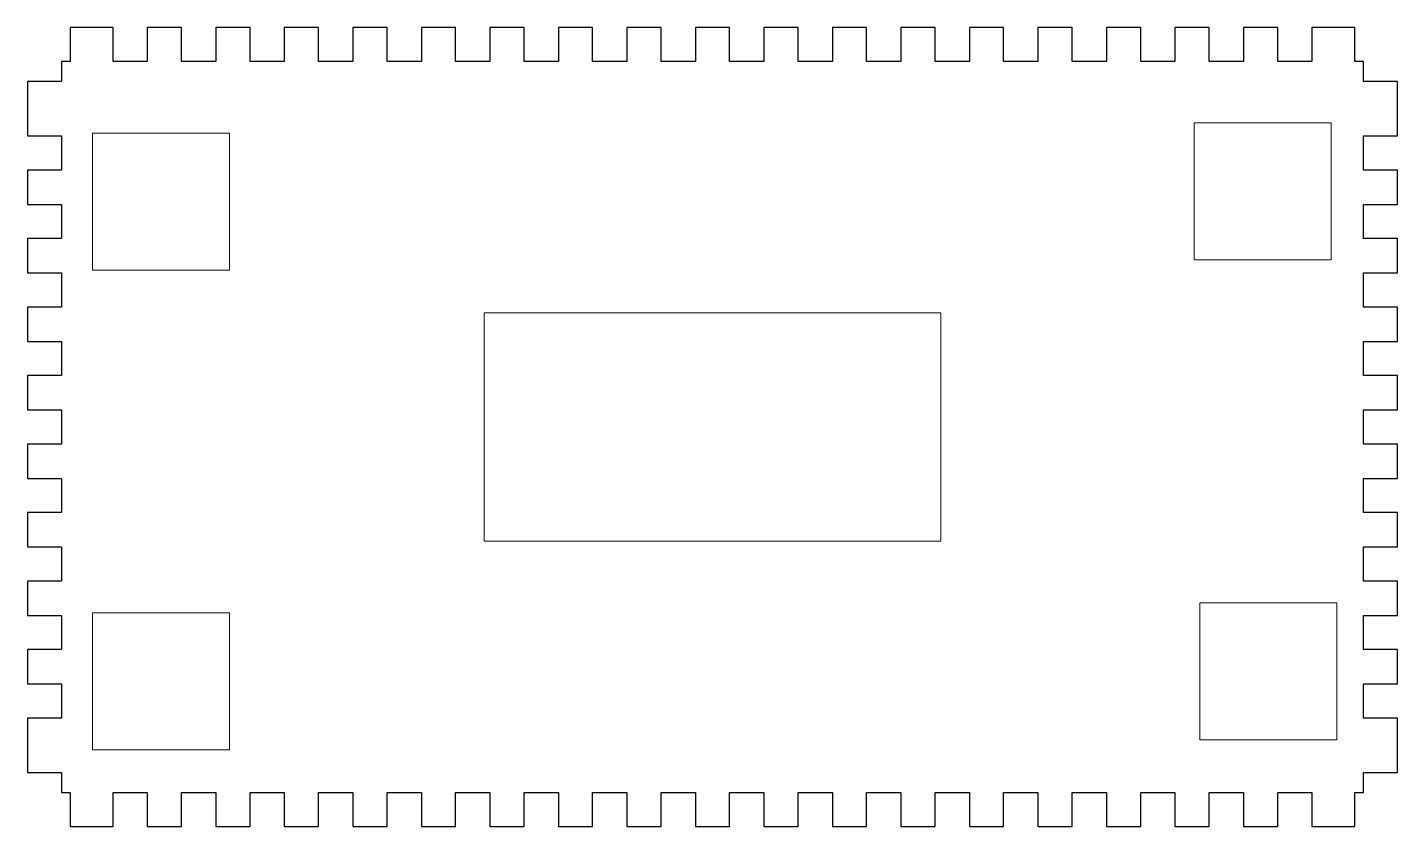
# Model space of a CAD drawing. Header units: millimetres. Extents: x -142 to 108, y -103 to 100.
# Drawn here: x -141.7 to -21.7, y -103 to -33 of the extents above; entities that cross this region are included whole.
import ezdxf

# ---------------------------------------------------------------- set-up
doc = ezdxf.new("R2010")
doc.units = ezdxf.units.MM
doc.header["$MEASUREMENT"] = 0
doc.layers.add('layer 1', color=7, linetype='Continuous')

msp = doc.modelspace()

# ---------------------------------------------------------------- linework, layer by layer
at = {"layer": 'layer 1', "color": 250, "lineweight": 20}
for points in [[(-39.4926, -53.3265), (-27.4926, -53.3265), (-27.4926, -41.3265), (-39.4926, -41.3265), (-39.4926, -53.3265)], [(-135.9667, -54.2486), (-123.9667, -54.2486), (-123.9667, -42.2486), (-135.9667, -42.2486), (-135.9667, -54.2486)], [(-101.6718, -77.9727), (-61.672, -77.9727), (-61.672, -57.9727), (-101.6718, -57.9727), (-101.6718, -77.9727)], [(-38.987, -95.381), (-26.987, -95.381), (-26.987, -83.381), (-38.987, -83.381), (-38.987, -95.381)], [(-135.9667, -96.2486), (-123.9667, -96.2486), (-123.9667, -84.2486), (-135.9667, -84.2486), (-135.9667, -96.2486)]]:
    msp.add_lwpolyline(points, close=True, dxfattribs=at)
at = {"layer": 'layer 1', "lineweight": 25}
msp.add_open_spline([(-138.6718, -35.9727), (-138.6718, -35.9727), (-137.9218, -35.9727), (-137.9218, -35.9727), (-137.9218, -35.9727), (-137.9218, -35.9727), (-137.9218, -32.9727), (-137.9218, -32.9727), (-137.9218, -32.9727), (-137.9218, -32.9727), (-134.1718, -32.9727), (-134.1718, -32.9727), (-134.1718, -32.9727), (-134.1718, -32.9727), (-134.1718, -35.9727), (-134.1718, -35.9727), (-134.1718, -35.9727), (-134.1718, -35.9727), (-131.1718, -35.9727), (-131.1718, -35.9727), (-131.1718, -35.9727), (-131.1718, -35.9727), (-131.1718, -32.9727), (-131.1718, -32.9727), (-131.1718, -32.9727), (-131.1718, -32.9727), (-128.1718, -32.9727), (-128.1718, -32.9727), (-128.1718, -32.9727), (-128.1718, -32.9727), (-128.1718, -35.9727), (-128.1718, -35.9727), (-128.1718, -35.9727), (-128.1718, -35.9727), (-125.1718, -35.9727), (-125.1718, -35.9727), (-125.1718, -35.9727), (-125.1718, -35.9727), (-125.1718, -32.9727), (-125.1718, -32.9727), (-125.1718, -32.9727), (-125.1718, -32.9727), (-122.1718, -32.9727), (-122.1718, -32.9727), (-122.1718, -32.9727), (-122.1718, -32.9727), (-122.1718, -35.9727), (-122.1718, -35.9727), (-122.1718, -35.9727), (-122.1718, -35.9727), (-119.1718, -35.9727), (-119.1718, -35.9727), (-119.1718, -35.9727), (-119.1718, -35.9727), (-119.1718, -32.9727), (-119.1718, -32.9727), (-119.1718, -32.9727), (-119.1718, -32.9727), (-116.1718, -32.9727), (-116.1718, -32.9727), (-116.1718, -32.9727), (-116.1718, -32.9727), (-116.1718, -35.9727), (-116.1718, -35.9727), (-116.1718, -35.9727), (-116.1718, -35.9727), (-113.1718, -35.9727), (-113.1718, -35.9727), (-113.1718, -35.9727), (-113.1718, -35.9727), (-113.1718, -32.9727), (-113.1718, -32.9727), (-113.1718, -32.9727), (-113.1718, -32.9727), (-110.1718, -32.9727), (-110.1718, -32.9727), (-110.1718, -32.9727), (-110.1718, -32.9727), (-110.1718, -35.9727), (-110.1718, -35.9727), (-110.1718, -35.9727), (-110.1718, -35.9727), (-107.1718, -35.9727), (-107.1718, -35.9727), (-107.1718, -35.9727), (-107.1718, -35.9727), (-107.1718, -32.9727), (-107.1718, -32.9727), (-107.1718, -32.9727), (-107.1718, -32.9727), (-104.1718, -32.9727), (-104.1718, -32.9727), (-104.1718, -32.9727), (-104.1718, -32.9727), (-104.1718, -35.9727), (-104.1718, -35.9727), (-104.1718, -35.9727), (-104.1718, -35.9727), (-101.1718, -35.9727), (-101.1718, -35.9727), (-101.1718, -35.9727), (-101.1718, -35.9727), (-101.1718, -32.9727), (-101.1718, -32.9727), (-101.1718, -32.9727), (-101.1718, -32.9727), (-98.1718, -32.9727), (-98.1718, -32.9727), (-98.1718, -32.9727), (-98.1718, -32.9727), (-98.1718, -35.9727), (-98.1718, -35.9727), (-98.1718, -35.9727), (-98.1718, -35.9727), (-95.1718, -35.9727), (-95.1718, -35.9727), (-95.1718, -35.9727), (-95.1718, -35.9727), (-95.1718, -32.9727), (-95.1718, -32.9727), (-95.1718, -32.9727), (-95.1718, -32.9727), (-92.1718, -32.9727), (-92.1718, -32.9727), (-92.1718, -32.9727), (-92.1718, -32.9727), (-92.1718, -35.9727), (-92.1718, -35.9727), (-92.1718, -35.9727), (-92.1718, -35.9727), (-89.1718, -35.9727), (-89.1718, -35.9727), (-89.1718, -35.9727), (-89.1718, -35.9727), (-89.1718, -32.9727), (-89.1718, -32.9727), (-89.1718, -32.9727), (-89.1718, -32.9727), (-86.1718, -32.9727), (-86.1718, -32.9727), (-86.1718, -32.9727), (-86.1718, -32.9727), (-86.1718, -35.9727), (-86.1718, -35.9727), (-86.1718, -35.9727), (-86.1718, -35.9727), (-83.1718, -35.9727), (-83.1718, -35.9727), (-83.1718, -35.9727), (-83.1718, -35.9727), (-83.1718, -32.9727), (-83.1718, -32.9727), (-83.1718, -32.9727), (-83.1718, -32.9727), (-80.1718, -32.9727), (-80.1718, -32.9727), (-80.1718, -32.9727), (-80.1718, -32.9727), (-80.1718, -35.9727), (-80.1718, -35.9727), (-80.1718, -35.9727), (-80.1718, -35.9727), (-77.1718, -35.9727), (-77.1718, -35.9727), (-77.1718, -35.9727), (-77.1718, -35.9727), (-77.1718, -32.9727), (-77.1718, -32.9727), (-77.1718, -32.9727), (-77.1718, -32.9727), (-74.1718, -32.9727), (-74.1718, -32.9727), (-74.1718, -32.9727), (-74.1718, -32.9727), (-74.1718, -35.9727), (-74.1718, -35.9727), (-74.1718, -35.9727), (-74.1718, -35.9727), (-71.1718, -35.9727), (-71.1718, -35.9727), (-71.1718, -35.9727), (-71.1718, -35.9727), (-71.1718, -32.9727), (-71.1718, -32.9727), (-71.1718, -32.9727), (-71.1718, -32.9727), (-68.1718, -32.9727), (-68.1718, -32.9727), (-68.1718, -32.9727), (-68.1718, -32.9727), (-68.1718, -35.9727), (-68.1718, -35.9727), (-68.1718, -35.9727), (-68.1718, -35.9727), (-65.1718, -35.9727), (-65.1718, -35.9727), (-65.1718, -35.9727), (-65.1718, -35.9727), (-65.1718, -32.9727), (-65.1718, -32.9727), (-65.1718, -32.9727), (-65.1718, -32.9727), (-62.1718, -32.9727), (-62.1718, -32.9727), (-62.1718, -32.9727), (-62.1718, -32.9727), (-62.1718, -35.9727), (-62.1718, -35.9727), (-62.1718, -35.9727), (-62.1718, -35.9727), (-59.1718, -35.9727), (-59.1718, -35.9727), (-59.1718, -35.9727), (-59.1718, -35.9727), (-59.1718, -32.9727), (-59.1718, -32.9727), (-59.1718, -32.9727), (-59.1718, -32.9727), (-56.1718, -32.9727), (-56.1718, -32.9727), (-56.1718, -32.9727), (-56.1718, -32.9727), (-56.1718, -35.9727), (-56.1718, -35.9727), (-56.1718, -35.9727), (-56.1718, -35.9727), (-53.1718, -35.9727), (-53.1718, -35.9727), (-53.1718, -35.9727), (-53.1718, -35.9727), (-53.1718, -32.9727), (-53.1718, -32.9727), (-53.1718, -32.9727), (-53.1718, -32.9727), (-50.1718, -32.9727), (-50.1718, -32.9727), (-50.1718, -32.9727), (-50.1718, -32.9727), (-50.1718, -35.9727), (-50.1718, -35.9727), (-50.1718, -35.9727), (-50.1718, -35.9727), (-47.1718, -35.9727), (-47.1718, -35.9727), (-47.1718, -35.9727), (-47.1718, -35.9727), (-47.1718, -32.9727), (-47.1718, -32.9727), (-47.1718, -32.9727), (-47.1718, -32.9727), (-44.1718, -32.9727), (-44.1718, -32.9727), (-44.1718, -32.9727), (-44.1718, -32.9727), (-44.1718, -35.9727), (-44.1718, -35.9727), (-44.1718, -35.9727), (-44.1718, -35.9727), (-41.1718, -35.9727), (-41.1718, -35.9727), (-41.1718, -35.9727), (-41.1718, -35.9727), (-41.1718, -32.9727), (-41.1718, -32.9727), (-41.1718, -32.9727), (-41.1718, -32.9727), (-38.1718, -32.9727), (-38.1718, -32.9727), (-38.1718, -32.9727), (-38.1718, -32.9727), (-38.1718, -35.9727), (-38.1718, -35.9727), (-38.1718, -35.9727), (-38.1718, -35.9727), (-35.1718, -35.9727), (-35.1718, -35.9727), (-35.1718, -35.9727), (-35.1718, -35.9727), (-35.1718, -32.9727), (-35.1718, -32.9727), (-35.1718, -32.9727), (-35.1718, -32.9727), (-32.1718, -32.9727), (-32.1718, -32.9727), (-32.1718, -32.9727), (-32.1718, -32.9727), (-32.1718, -35.9727), (-32.1718, -35.9727), (-32.1718, -35.9727), (-32.1718, -35.9727), (-29.1718, -35.9727), (-29.1718, -35.9727), (-29.1718, -35.9727), (-29.1718, -35.9727), (-29.1718, -32.9727), (-29.1718, -32.9727), (-29.1718, -32.9727), (-29.1718, -32.9727), (-25.4218, -32.9727), (-25.4218, -32.9727), (-25.4218, -32.9727), (-25.4218, -32.9727), (-25.4218, -35.9727), (-25.4218, -35.9727), (-25.4218, -35.9727), (-25.4218, -35.9727), (-24.6718, -35.9727), (-24.6718, -35.9727), (-24.6718, -35.9727), (-24.6718, -35.9727), (-24.6718, -37.7227), (-24.6718, -37.7227), (-24.6718, -37.7227), (-24.6718, -37.7227), (-21.6718, -37.7227), (-21.6718, -37.7227), (-21.6718, -37.7227), (-21.6718, -37.7227), (-21.6718, -42.4727), (-21.6718, -42.4727), (-21.6718, -42.4727), (-21.6718, -42.4727), (-24.6718, -42.4727), (-24.6718, -42.4727), (-24.6718, -42.4727), (-24.6718, -42.4727), (-24.6718, -45.4727), (-24.6718, -45.4727), (-24.6718, -45.4727), (-24.6718, -45.4727), (-21.6718, -45.4727), (-21.6718, -45.4727), (-21.6718, -45.4727), (-21.6718, -45.4727), (-21.6718, -48.4727), (-21.6718, -48.4727), (-21.6718, -48.4727), (-21.6718, -48.4727), (-24.6718, -48.4727), (-24.6718, -48.4727), (-24.6718, -48.4727), (-24.6718, -48.4727), (-24.6718, -51.4727), (-24.6718, -51.4727), (-24.6718, -51.4727), (-24.6718, -51.4727), (-21.6718, -51.4727), (-21.6718, -51.4727), (-21.6718, -51.4727), (-21.6718, -51.4727), (-21.6718, -54.4727), (-21.6718, -54.4727), (-21.6718, -54.4727), (-21.6718, -54.4727), (-24.6718, -54.4727), (-24.6718, -54.4727), (-24.6718, -54.4727), (-24.6718, -54.4727), (-24.6718, -57.4727), (-24.6718, -57.4727), (-24.6718, -57.4727), (-24.6718, -57.4727), (-21.6718, -57.4727), (-21.6718, -57.4727), (-21.6718, -57.4727), (-21.6718, -57.4727), (-21.6718, -60.4727), (-21.6718, -60.4727), (-21.6718, -60.4727), (-21.6718, -60.4727), (-24.6718, -60.4727), (-24.6718, -60.4727), (-24.6718, -60.4727), (-24.6718, -60.4727), (-24.6718, -63.4727), (-24.6718, -63.4727), (-24.6718, -63.4727), (-24.6718, -63.4727), (-21.6718, -63.4727), (-21.6718, -63.4727), (-21.6718, -63.4727), (-21.6718, -63.4727), (-21.6718, -66.4727), (-21.6718, -66.4727), (-21.6718, -66.4727), (-21.6718, -66.4727), (-24.6718, -66.4727), (-24.6718, -66.4727), (-24.6718, -66.4727), (-24.6718, -66.4727), (-24.6718, -69.4727), (-24.6718, -69.4727), (-24.6718, -69.4727), (-24.6718, -69.4727), (-21.6718, -69.4727), (-21.6718, -69.4727), (-21.6718, -69.4727), (-21.6718, -69.4727), (-21.6718, -72.4727), (-21.6718, -72.4727), (-21.6718, -72.4727), (-21.6718, -72.4727), (-24.6718, -72.4727), (-24.6718, -72.4727), (-24.6718, -72.4727), (-24.6718, -72.4727), (-24.6718, -75.4727), (-24.6718, -75.4727), (-24.6718, -75.4727), (-24.6718, -75.4727), (-21.6718, -75.4727), (-21.6718, -75.4727), (-21.6718, -75.4727), (-21.6718, -75.4727), (-21.6718, -78.4727), (-21.6718, -78.4727), (-21.6718, -78.4727), (-21.6718, -78.4727), (-24.6718, -78.4727), (-24.6718, -78.4727), (-24.6718, -78.4727), (-24.6718, -78.4727), (-24.6718, -81.4727), (-24.6718, -81.4727), (-24.6718, -81.4727), (-24.6718, -81.4727), (-21.6718, -81.4727), (-21.6718, -81.4727), (-21.6718, -81.4727), (-21.6718, -81.4727), (-21.6718, -84.4727), (-21.6718, -84.4727), (-21.6718, -84.4727), (-21.6718, -84.4727), (-24.6718, -84.4727), (-24.6718, -84.4727), (-24.6718, -84.4727), (-24.6718, -84.4727), (-24.6718, -87.4727), (-24.6718, -87.4727), (-24.6718, -87.4727), (-24.6718, -87.4727), (-21.6718, -87.4727), (-21.6718, -87.4727), (-21.6718, -87.4727), (-21.6718, -87.4727), (-21.6718, -90.4727), (-21.6718, -90.4727), (-21.6718, -90.4727), (-21.6718, -90.4727), (-24.6718, -90.4727), (-24.6718, -90.4727), (-24.6718, -90.4727), (-24.6718, -90.4727), (-24.6718, -93.4727), (-24.6718, -93.4727), (-24.6718, -93.4727), (-24.6718, -93.4727), (-21.6718, -93.4727), (-21.6718, -93.4727), (-21.6718, -93.4727), (-21.6718, -93.4727), (-21.6718, -98.2227), (-21.6718, -98.2227), (-21.6718, -98.2227), (-21.6718, -98.2227), (-24.6718, -98.2227), (-24.6718, -98.2227), (-24.6718, -98.2227), (-24.6718, -98.2227), (-24.6718, -99.9727), (-24.6718, -99.9727), (-24.6718, -99.9727), (-24.6718, -99.9727), (-25.4218, -99.9727), (-25.4218, -99.9727), (-25.4218, -99.9727), (-25.4218, -99.9727), (-25.4218, -102.9727), (-25.4218, -102.9727), (-25.4218, -102.9727), (-25.4218, -102.9727), (-29.1718, -102.9727), (-29.1718, -102.9727), (-29.1718, -102.9727), (-29.1718, -102.9727), (-29.1718, -99.9727), (-29.1718, -99.9727), (-29.1718, -99.9727), (-29.1718, -99.9727), (-32.1718, -99.9727), (-32.1718, -99.9727), (-32.1718, -99.9727), (-32.1718, -99.9727), (-32.1718, -102.9727), (-32.1718, -102.9727), (-32.1718, -102.9727), (-32.1718, -102.9727), (-35.1718, -102.9727), (-35.1718, -102.9727), (-35.1718, -102.9727), (-35.1718, -102.9727), (-35.1718, -99.9727), (-35.1718, -99.9727), (-35.1718, -99.9727), (-35.1718, -99.9727), (-38.1718, -99.9727), (-38.1718, -99.9727), (-38.1718, -99.9727), (-38.1718, -99.9727), (-38.1718, -102.9727), (-38.1718, -102.9727), (-38.1718, -102.9727), (-38.1718, -102.9727), (-41.1718, -102.9727), (-41.1718, -102.9727), (-41.1718, -102.9727), (-41.1718, -102.9727), (-41.1718, -99.9727), (-41.1718, -99.9727), (-41.1718, -99.9727), (-41.1718, -99.9727), (-44.1718, -99.9727), (-44.1718, -99.9727), (-44.1718, -99.9727), (-44.1718, -99.9727), (-44.1718, -102.9727), (-44.1718, -102.9727), (-44.1718, -102.9727), (-44.1718, -102.9727), (-47.1718, -102.9727), (-47.1718, -102.9727), (-47.1718, -102.9727), (-47.1718, -102.9727), (-47.1718, -99.9727), (-47.1718, -99.9727), (-47.1718, -99.9727), (-47.1718, -99.9727), (-50.1718, -99.9727), (-50.1718, -99.9727), (-50.1718, -99.9727), (-50.1718, -99.9727), (-50.1718, -102.9727), (-50.1718, -102.9727), (-50.1718, -102.9727), (-50.1718, -102.9727), (-53.1718, -102.9727), (-53.1718, -102.9727), (-53.1718, -102.9727), (-53.1718, -102.9727), (-53.1718, -99.9727), (-53.1718, -99.9727), (-53.1718, -99.9727), (-53.1718, -99.9727), (-56.1718, -99.9727), (-56.1718, -99.9727), (-56.1718, -99.9727), (-56.1718, -99.9727), (-56.1718, -102.9727), (-56.1718, -102.9727), (-56.1718, -102.9727), (-56.1718, -102.9727), (-59.1718, -102.9727), (-59.1718, -102.9727), (-59.1718, -102.9727), (-59.1718, -102.9727), (-59.1718, -99.9727), (-59.1718, -99.9727), (-59.1718, -99.9727), (-59.1718, -99.9727), (-62.1718, -99.9727), (-62.1718, -99.9727), (-62.1718, -99.9727), (-62.1718, -99.9727), (-62.1718, -102.9727), (-62.1718, -102.9727), (-62.1718, -102.9727), (-62.1718, -102.9727), (-65.1718, -102.9727), (-65.1718, -102.9727), (-65.1718, -102.9727), (-65.1718, -102.9727), (-65.1718, -99.9727), (-65.1718, -99.9727), (-65.1718, -99.9727), (-65.1718, -99.9727), (-68.1718, -99.9727), (-68.1718, -99.9727), (-68.1718, -99.9727), (-68.1718, -99.9727), (-68.1718, -102.9727), (-68.1718, -102.9727), (-68.1718, -102.9727), (-68.1718, -102.9727), (-71.1718, -102.9727), (-71.1718, -102.9727), (-71.1718, -102.9727), (-71.1718, -102.9727), (-71.1718, -99.9727), (-71.1718, -99.9727), (-71.1718, -99.9727), (-71.1718, -99.9727), (-74.1718, -99.9727), (-74.1718, -99.9727), (-74.1718, -99.9727), (-74.1718, -99.9727), (-74.1718, -102.9727), (-74.1718, -102.9727), (-74.1718, -102.9727), (-74.1718, -102.9727), (-77.1718, -102.9727), (-77.1718, -102.9727), (-77.1718, -102.9727), (-77.1718, -102.9727), (-77.1718, -99.9727), (-77.1718, -99.9727), (-77.1718, -99.9727), (-77.1718, -99.9727), (-80.1718, -99.9727), (-80.1718, -99.9727), (-80.1718, -99.9727), (-80.1718, -99.9727), (-80.1718, -102.9727), (-80.1718, -102.9727), (-80.1718, -102.9727), (-80.1718, -102.9727), (-83.1718, -102.9727), (-83.1718, -102.9727), (-83.1718, -102.9727), (-83.1718, -102.9727), (-83.1718, -99.9727), (-83.1718, -99.9727), (-83.1718, -99.9727), (-83.1718, -99.9727), (-86.1718, -99.9727), (-86.1718, -99.9727), (-86.1718, -99.9727), (-86.1718, -99.9727), (-86.1718, -102.9727), (-86.1718, -102.9727), (-86.1718, -102.9727), (-86.1718, -102.9727), (-89.1718, -102.9727), (-89.1718, -102.9727), (-89.1718, -102.9727), (-89.1718, -102.9727), (-89.1718, -99.9727), (-89.1718, -99.9727), (-89.1718, -99.9727), (-89.1718, -99.9727), (-92.1718, -99.9727), (-92.1718, -99.9727), (-92.1718, -99.9727), (-92.1718, -99.9727), (-92.1718, -102.9727), (-92.1718, -102.9727), (-92.1718, -102.9727), (-92.1718, -102.9727), (-95.1718, -102.9727), (-95.1718, -102.9727), (-95.1718, -102.9727), (-95.1718, -102.9727), (-95.1718, -99.9727), (-95.1718, -99.9727), (-95.1718, -99.9727), (-95.1718, -99.9727), (-98.1718, -99.9727), (-98.1718, -99.9727), (-98.1718, -99.9727), (-98.1718, -99.9727), (-98.1718, -102.9727), (-98.1718, -102.9727), (-98.1718, -102.9727), (-98.1718, -102.9727), (-101.1718, -102.9727), (-101.1718, -102.9727), (-101.1718, -102.9727), (-101.1718, -102.9727), (-101.1718, -99.9727), (-101.1718, -99.9727), (-101.1718, -99.9727), (-101.1718, -99.9727), (-104.1718, -99.9727), (-104.1718, -99.9727), (-104.1718, -99.9727), (-104.1718, -99.9727), (-104.1718, -102.9727), (-104.1718, -102.9727), (-104.1718, -102.9727), (-104.1718, -102.9727), (-107.1718, -102.9727), (-107.1718, -102.9727), (-107.1718, -102.9727), (-107.1718, -102.9727), (-107.1718, -99.9727), (-107.1718, -99.9727), (-107.1718, -99.9727), (-107.1718, -99.9727), (-110.1718, -99.9727), (-110.1718, -99.9727), (-110.1718, -99.9727), (-110.1718, -99.9727), (-110.1718, -102.9727), (-110.1718, -102.9727), (-110.1718, -102.9727), (-110.1718, -102.9727), (-113.1718, -102.9727), (-113.1718, -102.9727), (-113.1718, -102.9727), (-113.1718, -102.9727), (-113.1718, -99.9727), (-113.1718, -99.9727), (-113.1718, -99.9727), (-113.1718, -99.9727), (-116.1718, -99.9727), (-116.1718, -99.9727), (-116.1718, -99.9727), (-116.1718, -99.9727), (-116.1718, -102.9727), (-116.1718, -102.9727), (-116.1718, -102.9727), (-116.1718, -102.9727), (-119.1718, -102.9727), (-119.1718, -102.9727), (-119.1718, -102.9727), (-119.1718, -102.9727), (-119.1718, -99.9727), (-119.1718, -99.9727), (-119.1718, -99.9727), (-119.1718, -99.9727), (-122.1718, -99.9727), (-122.1718, -99.9727), (-122.1718, -99.9727), (-122.1718, -99.9727), (-122.1718, -102.9727), (-122.1718, -102.9727), (-122.1718, -102.9727), (-122.1718, -102.9727), (-125.1718, -102.9727), (-125.1718, -102.9727), (-125.1718, -102.9727), (-125.1718, -102.9727), (-125.1718, -99.9727), (-125.1718, -99.9727), (-125.1718, -99.9727), (-125.1718, -99.9727), (-128.1718, -99.9727), (-128.1718, -99.9727), (-128.1718, -99.9727), (-128.1718, -99.9727), (-128.1718, -102.9727), (-128.1718, -102.9727), (-128.1718, -102.9727), (-128.1718, -102.9727), (-131.1718, -102.9727), (-131.1718, -102.9727), (-131.1718, -102.9727), (-131.1718, -102.9727), (-131.1718, -99.9727), (-131.1718, -99.9727), (-131.1718, -99.9727), (-131.1718, -99.9727), (-134.1718, -99.9727), (-134.1718, -99.9727), (-134.1718, -99.9727), (-134.1718, -99.9727), (-134.1718, -102.9727), (-134.1718, -102.9727), (-134.1718, -102.9727), (-134.1718, -102.9727), (-137.9218, -102.9727), (-137.9218, -102.9727), (-137.9218, -102.9727), (-137.9218, -102.9727), (-137.9218, -99.9727), (-137.9218, -99.9727), (-137.9218, -99.9727), (-137.9218, -99.9727), (-138.6718, -99.9727), (-138.6718, -99.9727), (-138.6718, -99.9727), (-138.6718, -99.9727), (-138.6718, -98.2227), (-138.6718, -98.2227), (-138.6718, -98.2227), (-138.6718, -98.2227), (-141.6718, -98.2227), (-141.6718, -98.2227), (-141.6718, -98.2227), (-141.6718, -98.2227), (-141.6718, -93.4727), (-141.6718, -93.4727), (-141.6718, -93.4727), (-141.6718, -93.4727), (-138.6718, -93.4727), (-138.6718, -93.4727), (-138.6718, -93.4727), (-138.6718, -93.4727), (-138.6718, -90.4727), (-138.6718, -90.4727), (-138.6718, -90.4727), (-138.6718, -90.4727), (-141.6718, -90.4727), (-141.6718, -90.4727), (-141.6718, -90.4727), (-141.6718, -90.4727), (-141.6718, -87.4727), (-141.6718, -87.4727), (-141.6718, -87.4727), (-141.6718, -87.4727), (-138.6718, -87.4727), (-138.6718, -87.4727), (-138.6718, -87.4727), (-138.6718, -87.4727), (-138.6718, -84.4727), (-138.6718, -84.4727), (-138.6718, -84.4727), (-138.6718, -84.4727), (-141.6718, -84.4727), (-141.6718, -84.4727), (-141.6718, -84.4727), (-141.6718, -84.4727), (-141.6718, -81.4727), (-141.6718, -81.4727), (-141.6718, -81.4727), (-141.6718, -81.4727), (-138.6718, -81.4727), (-138.6718, -81.4727), (-138.6718, -81.4727), (-138.6718, -81.4727), (-138.6718, -78.4727), (-138.6718, -78.4727), (-138.6718, -78.4727), (-138.6718, -78.4727), (-141.6718, -78.4727), (-141.6718, -78.4727), (-141.6718, -78.4727), (-141.6718, -78.4727), (-141.6718, -75.4727), (-141.6718, -75.4727), (-141.6718, -75.4727), (-141.6718, -75.4727), (-138.6718, -75.4727), (-138.6718, -75.4727), (-138.6718, -75.4727), (-138.6718, -75.4727), (-138.6718, -72.4727), (-138.6718, -72.4727), (-138.6718, -72.4727), (-138.6718, -72.4727), (-141.6718, -72.4727), (-141.6718, -72.4727), (-141.6718, -72.4727), (-141.6718, -72.4727), (-141.6718, -69.4727), (-141.6718, -69.4727), (-141.6718, -69.4727), (-141.6718, -69.4727), (-138.6718, -69.4727), (-138.6718, -69.4727), (-138.6718, -69.4727), (-138.6718, -69.4727), (-138.6718, -66.4727), (-138.6718, -66.4727), (-138.6718, -66.4727), (-138.6718, -66.4727), (-141.6718, -66.4727), (-141.6718, -66.4727), (-141.6718, -66.4727), (-141.6718, -66.4727), (-141.6718, -63.4727), (-141.6718, -63.4727), (-141.6718, -63.4727), (-141.6718, -63.4727), (-138.6718, -63.4727), (-138.6718, -63.4727), (-138.6718, -63.4727), (-138.6718, -63.4727), (-138.6718, -60.4727), (-138.6718, -60.4727), (-138.6718, -60.4727), (-138.6718, -60.4727), (-141.6718, -60.4727), (-141.6718, -60.4727), (-141.6718, -60.4727), (-141.6718, -60.4727), (-141.6718, -57.4727), (-141.6718, -57.4727), (-141.6718, -57.4727), (-141.6718, -57.4727), (-138.6718, -57.4727), (-138.6718, -57.4727), (-138.6718, -57.4727), (-138.6718, -57.4727), (-138.6718, -54.4727), (-138.6718, -54.4727), (-138.6718, -54.4727), (-138.6718, -54.4727), (-141.6718, -54.4727), (-141.6718, -54.4727), (-141.6718, -54.4727), (-141.6718, -54.4727), (-141.6718, -51.4727), (-141.6718, -51.4727), (-141.6718, -51.4727), (-141.6718, -51.4727), (-138.6718, -51.4727), (-138.6718, -51.4727), (-138.6718, -51.4727), (-138.6718, -51.4727), (-138.6718, -48.4727), (-138.6718, -48.4727), (-138.6718, -48.4727), (-138.6718, -48.4727), (-141.6718, -48.4727), (-141.6718, -48.4727), (-141.6718, -48.4727), (-141.6718, -48.4727), (-141.6718, -45.4727), (-141.6718, -45.4727), (-141.6718, -45.4727), (-141.6718, -45.4727), (-138.6718, -45.4727), (-138.6718, -45.4727), (-138.6718, -45.4727), (-138.6718, -45.4727), (-138.6718, -42.4727), (-138.6718, -42.4727), (-138.6718, -42.4727), (-138.6718, -42.4727), (-141.6718, -42.4727), (-141.6718, -42.4727), (-141.6718, -42.4727), (-141.6718, -42.4727), (-141.6718, -37.7227), (-141.6718, -37.7227), (-141.6718, -37.7227), (-141.6718, -37.7227), (-138.6718, -37.7227), (-138.6718, -37.7227), (-138.6718, -37.7227), (-138.6718, -37.7227), (-138.6718, -35.9727), (-138.6718, -35.9727)], degree=3, knots=[0, 0, 0, 0, 0.00423729, 0.00423729, 0.00423729, 0.00423729, 0.00847458, 0.00847458, 0.00847458, 0.00847458, 0.01271186, 0.01271186, 0.01271186, 0.01271186, 0.01694915, 0.01694915, 0.01694915, 0.01694915, 0.02118644, 0.02118644, 0.02118644, 0.02118644, 0.02542373, 0.02542373, 0.02542373, 0.02542373, 0.02966102, 0.02966102, 0.02966102, 0.02966102, 0.03389831, 0.03389831, 0.03389831, 0.03389831, 0.03813559, 0.03813559, 0.03813559, 0.03813559, 0.04237288, 0.04237288, 0.04237288, 0.04237288, 0.04661017, 0.04661017, 0.04661017, 0.04661017, 0.05084746, 0.05084746, 0.05084746, 0.05084746, 0.05508475, 0.05508475, 0.05508475, 0.05508475, 0.05932203, 0.05932203, 0.05932203, 0.05932203, 0.06355932, 0.06355932, 0.06355932, 0.06355932, 0.06779661, 0.06779661, 0.06779661, 0.06779661, 0.0720339, 0.0720339, 0.0720339, 0.0720339, 0.07627119, 0.07627119, 0.07627119, 0.07627119, 0.08050847, 0.08050847, 0.08050847, 0.08050847, 0.08474576, 0.08474576, 0.08474576, 0.08474576, 0.08898305, 0.08898305, 0.08898305, 0.08898305, 0.09322034, 0.09322034, 0.09322034, 0.09322034, 0.09745763, 0.09745763, 0.09745763, 0.09745763, 0.10169492, 0.10169492, 0.10169492, 0.10169492, 0.1059322, 0.1059322, 0.1059322, 0.1059322, 0.11016949, 0.11016949, 0.11016949, 0.11016949, 0.11440678, 0.11440678, 0.11440678, 0.11440678, 0.11864407, 0.11864407, 0.11864407, 0.11864407, 0.12288136, 0.12288136, 0.12288136, 0.12288136, 0.12711864, 0.12711864, 0.12711864, 0.12711864, 0.13135593, 0.13135593, 0.13135593, 0.13135593, 0.13559322, 0.13559322, 0.13559322, 0.13559322, 0.13983051, 0.13983051, 0.13983051, 0.13983051, 0.1440678, 0.1440678, 0.1440678, 0.1440678, 0.14830508, 0.14830508, 0.14830508, 0.14830508, 0.15254237, 0.15254237, 0.15254237, 0.15254237, 0.15677966, 0.15677966, 0.15677966, 0.15677966, 0.16101695, 0.16101695, 0.16101695, 0.16101695, 0.16525424, 0.16525424, 0.16525424, 0.16525424, 0.16949153, 0.16949153, 0.16949153, 0.16949153, 0.17372881, 0.17372881, 0.17372881, 0.17372881, 0.1779661, 0.1779661, 0.1779661, 0.1779661, 0.18220339, 0.18220339, 0.18220339, 0.18220339, 0.18644068, 0.18644068, 0.18644068, 0.18644068, 0.19067797, 0.19067797, 0.19067797, 0.19067797, 0.19491525, 0.19491525, 0.19491525, 0.19491525, 0.19915254, 0.19915254, 0.19915254, 0.19915254, 0.20338983, 0.20338983, 0.20338983, 0.20338983, 0.20762712, 0.20762712, 0.20762712, 0.20762712, 0.21186441, 0.21186441, 0.21186441, 0.21186441, 0.21610169, 0.21610169, 0.21610169, 0.21610169, 0.22033898, 0.22033898, 0.22033898, 0.22033898, 0.22457627, 0.22457627, 0.22457627, 0.22457627, 0.22881356, 0.22881356, 0.22881356, 0.22881356, 0.23305085, 0.23305085, 0.23305085, 0.23305085, 0.23728814, 0.23728814, 0.23728814, 0.23728814, 0.24152542, 0.24152542, 0.24152542, 0.24152542, 0.24576271, 0.24576271, 0.24576271, 0.24576271, 0.25, 0.25, 0.25, 0.25, 0.25423729, 0.25423729, 0.25423729, 0.25423729, 0.25847458, 0.25847458, 0.25847458, 0.25847458, 0.26271186, 0.26271186, 0.26271186, 0.26271186, 0.26694915, 0.26694915, 0.26694915, 0.26694915, 0.27118644, 0.27118644, 0.27118644, 0.27118644, 0.27542373, 0.27542373, 0.27542373, 0.27542373, 0.27966102, 0.27966102, 0.27966102, 0.27966102, 0.28389831, 0.28389831, 0.28389831, 0.28389831, 0.28813559, 0.28813559, 0.28813559, 0.28813559, 0.29237288, 0.29237288, 0.29237288, 0.29237288, 0.29661017, 0.29661017, 0.29661017, 0.29661017, 0.30084746, 0.30084746, 0.30084746, 0.30084746, 0.30508475, 0.30508475, 0.30508475, 0.30508475, 0.30932203, 0.30932203, 0.30932203, 0.30932203, 0.31355932, 0.31355932, 0.31355932, 0.31355932, 0.31779661, 0.31779661, 0.31779661, 0.31779661, 0.3220339, 0.3220339, 0.3220339, 0.3220339, 0.32627119, 0.32627119, 0.32627119, 0.32627119, 0.33050847, 0.33050847, 0.33050847, 0.33050847, 0.33474576, 0.33474576, 0.33474576, 0.33474576, 0.33898305, 0.33898305, 0.33898305, 0.33898305, 0.34322034, 0.34322034, 0.34322034, 0.34322034, 0.34745763, 0.34745763, 0.34745763, 0.34745763, 0.35169492, 0.35169492, 0.35169492, 0.35169492, 0.3559322, 0.3559322, 0.3559322, 0.3559322, 0.36016949, 0.36016949, 0.36016949, 0.36016949, 0.36440678, 0.36440678, 0.36440678, 0.36440678, 0.36864407, 0.36864407, 0.36864407, 0.36864407, 0.37288136, 0.37288136, 0.37288136, 0.37288136, 0.37711864, 0.37711864, 0.37711864, 0.37711864, 0.38135593, 0.38135593, 0.38135593, 0.38135593, 0.38559322, 0.38559322, 0.38559322, 0.38559322, 0.38983051, 0.38983051, 0.38983051, 0.38983051, 0.3940678, 0.3940678, 0.3940678, 0.3940678, 0.39830508, 0.39830508, 0.39830508, 0.39830508, 0.40254237, 0.40254237, 0.40254237, 0.40254237, 0.40677966, 0.40677966, 0.40677966, 0.40677966, 0.41101695, 0.41101695, 0.41101695, 0.41101695, 0.41525424, 0.41525424, 0.41525424, 0.41525424, 0.41949153, 0.41949153, 0.41949153, 0.41949153, 0.42372881, 0.42372881, 0.42372881, 0.42372881, 0.4279661, 0.4279661, 0.4279661, 0.4279661, 0.43220339, 0.43220339, 0.43220339, 0.43220339, 0.43644068, 0.43644068, 0.43644068, 0.43644068, 0.44067797, 0.44067797, 0.44067797, 0.44067797, 0.44491525, 0.44491525, 0.44491525, 0.44491525, 0.44915254, 0.44915254, 0.44915254, 0.44915254, 0.45338983, 0.45338983, 0.45338983, 0.45338983, 0.45762712, 0.45762712, 0.45762712, 0.45762712, 0.46186441, 0.46186441, 0.46186441, 0.46186441, 0.46610169, 0.46610169, 0.46610169, 0.46610169, 0.47033898, 0.47033898, 0.47033898, 0.47033898, 0.47457627, 0.47457627, 0.47457627, 0.47457627, 0.47881356, 0.47881356, 0.47881356, 0.47881356, 0.48305085, 0.48305085, 0.48305085, 0.48305085, 0.48728814, 0.48728814, 0.48728814, 0.48728814, 0.49152542, 0.49152542, 0.49152542, 0.49152542, 0.49576271, 0.49576271, 0.49576271, 0.49576271, 0.5, 0.5, 0.5, 0.5, 0.50423729, 0.50423729, 0.50423729, 0.50423729, 0.50847458, 0.50847458, 0.50847458, 0.50847458, 0.51271186, 0.51271186, 0.51271186, 0.51271186, 0.51694915, 0.51694915, 0.51694915, 0.51694915, 0.52118644, 0.52118644, 0.52118644, 0.52118644, 0.52542373, 0.52542373, 0.52542373, 0.52542373, 0.52966102, 0.52966102, 0.52966102, 0.52966102, 0.53389831, 0.53389831, 0.53389831, 0.53389831, 0.53813559, 0.53813559, 0.53813559, 0.53813559, 0.54237288, 0.54237288, 0.54237288, 0.54237288, 0.54661017, 0.54661017, 0.54661017, 0.54661017, 0.55084746, 0.55084746, 0.55084746, 0.55084746, 0.55508475, 0.55508475, 0.55508475, 0.55508475, 0.55932203, 0.55932203, 0.55932203, 0.55932203, 0.56355932, 0.56355932, 0.56355932, 0.56355932, 0.56779661, 0.56779661, 0.56779661, 0.56779661, 0.5720339, 0.5720339, 0.5720339, 0.5720339, 0.57627119, 0.57627119, 0.57627119, 0.57627119, 0.58050847, 0.58050847, 0.58050847, 0.58050847, 0.58474576, 0.58474576, 0.58474576, 0.58474576, 0.58898305, 0.58898305, 0.58898305, 0.58898305, 0.59322034, 0.59322034, 0.59322034, 0.59322034, 0.59745763, 0.59745763, 0.59745763, 0.59745763, 0.60169492, 0.60169492, 0.60169492, 0.60169492, 0.6059322, 0.6059322, 0.6059322, 0.6059322, 0.61016949, 0.61016949, 0.61016949, 0.61016949, 0.61440678, 0.61440678, 0.61440678, 0.61440678, 0.61864407, 0.61864407, 0.61864407, 0.61864407, 0.62288136, 0.62288136, 0.62288136, 0.62288136, 0.62711864, 0.62711864, 0.62711864, 0.62711864, 0.63135593, 0.63135593, 0.63135593, 0.63135593, 0.63559322, 0.63559322, 0.63559322, 0.63559322, 0.63983051, 0.63983051, 0.63983051, 0.63983051, 0.6440678, 0.6440678, 0.6440678, 0.6440678, 0.64830508, 0.64830508, 0.64830508, 0.64830508, 0.65254237, 0.65254237, 0.65254237, 0.65254237, 0.65677966, 0.65677966, 0.65677966, 0.65677966, 0.66101695, 0.66101695, 0.66101695, 0.66101695, 0.66525424, 0.66525424, 0.66525424, 0.66525424, 0.66949153, 0.66949153, 0.66949153, 0.66949153, 0.67372881, 0.67372881, 0.67372881, 0.67372881, 0.6779661, 0.6779661, 0.6779661, 0.6779661, 0.68220339, 0.68220339, 0.68220339, 0.68220339, 0.68644068, 0.68644068, 0.68644068, 0.68644068, 0.69067797, 0.69067797, 0.69067797, 0.69067797, 0.69491525, 0.69491525, 0.69491525, 0.69491525, 0.69915254, 0.69915254, 0.69915254, 0.69915254, 0.70338983, 0.70338983, 0.70338983, 0.70338983, 0.70762712, 0.70762712, 0.70762712, 0.70762712, 0.71186441, 0.71186441, 0.71186441, 0.71186441, 0.71610169, 0.71610169, 0.71610169, 0.71610169, 0.72033898, 0.72033898, 0.72033898, 0.72033898, 0.72457627, 0.72457627, 0.72457627, 0.72457627, 0.72881356, 0.72881356, 0.72881356, 0.72881356, 0.73305085, 0.73305085, 0.73305085, 0.73305085, 0.73728814, 0.73728814, 0.73728814, 0.73728814, 0.74152542, 0.74152542, 0.74152542, 0.74152542, 0.74576271, 0.74576271, 0.74576271, 0.74576271, 0.75, 0.75, 0.75, 0.75, 0.75423729, 0.75423729, 0.75423729, 0.75423729, 0.75847458, 0.75847458, 0.75847458, 0.75847458, 0.76271186, 0.76271186, 0.76271186, 0.76271186, 0.76694915, 0.76694915, 0.76694915, 0.76694915, 0.77118644, 0.77118644, 0.77118644, 0.77118644, 0.77542373, 0.77542373, 0.77542373, 0.77542373, 0.77966102, 0.77966102, 0.77966102, 0.77966102, 0.78389831, 0.78389831, 0.78389831, 0.78389831, 0.78813559, 0.78813559, 0.78813559, 0.78813559, 0.79237288, 0.79237288, 0.79237288, 0.79237288, 0.79661017, 0.79661017, 0.79661017, 0.79661017, 0.80084746, 0.80084746, 0.80084746, 0.80084746, 0.80508475, 0.80508475, 0.80508475, 0.80508475, 0.80932203, 0.80932203, 0.80932203, 0.80932203, 0.81355932, 0.81355932, 0.81355932, 0.81355932, 0.81779661, 0.81779661, 0.81779661, 0.81779661, 0.8220339, 0.8220339, 0.8220339, 0.8220339, 0.82627119, 0.82627119, 0.82627119, 0.82627119, 0.83050847, 0.83050847, 0.83050847, 0.83050847, 0.83474576, 0.83474576, 0.83474576, 0.83474576, 0.83898305, 0.83898305, 0.83898305, 0.83898305, 0.84322034, 0.84322034, 0.84322034, 0.84322034, 0.84745763, 0.84745763, 0.84745763, 0.84745763, 0.85169492, 0.85169492, 0.85169492, 0.85169492, 0.8559322, 0.8559322, 0.8559322, 0.8559322, 0.86016949, 0.86016949, 0.86016949, 0.86016949, 0.86440678, 0.86440678, 0.86440678, 0.86440678, 0.86864407, 0.86864407, 0.86864407, 0.86864407, 0.87288136, 0.87288136, 0.87288136, 0.87288136, 0.87711864, 0.87711864, 0.87711864, 0.87711864, 0.88135593, 0.88135593, 0.88135593, 0.88135593, 0.88559322, 0.88559322, 0.88559322, 0.88559322, 0.88983051, 0.88983051, 0.88983051, 0.88983051, 0.8940678, 0.8940678, 0.8940678, 0.8940678, 0.89830508, 0.89830508, 0.89830508, 0.89830508, 0.90254237, 0.90254237, 0.90254237, 0.90254237, 0.90677966, 0.90677966, 0.90677966, 0.90677966, 0.91101695, 0.91101695, 0.91101695, 0.91101695, 0.91525424, 0.91525424, 0.91525424, 0.91525424, 0.91949153, 0.91949153, 0.91949153, 0.91949153, 0.92372881, 0.92372881, 0.92372881, 0.92372881, 0.9279661, 0.9279661, 0.9279661, 0.9279661, 0.93220339, 0.93220339, 0.93220339, 0.93220339, 0.93644068, 0.93644068, 0.93644068, 0.93644068, 0.94067797, 0.94067797, 0.94067797, 0.94067797, 0.94491525, 0.94491525, 0.94491525, 0.94491525, 0.94915254, 0.94915254, 0.94915254, 0.94915254, 0.95338983, 0.95338983, 0.95338983, 0.95338983, 0.95762712, 0.95762712, 0.95762712, 0.95762712, 0.96186441, 0.96186441, 0.96186441, 0.96186441, 0.96610169, 0.96610169, 0.96610169, 0.96610169, 0.97033898, 0.97033898, 0.97033898, 0.97033898, 0.97457627, 0.97457627, 0.97457627, 0.97457627, 0.97881356, 0.97881356, 0.97881356, 0.97881356, 0.98305085, 0.98305085, 0.98305085, 0.98305085, 0.98728814, 0.98728814, 0.98728814, 0.98728814, 0.99152542, 0.99152542, 0.99152542, 0.99152542, 0.99576271, 0.99576271, 0.99576271, 0.99576271, 1, 1, 1, 1], dxfattribs=at)

doc.saveas('drawing.dxf')
